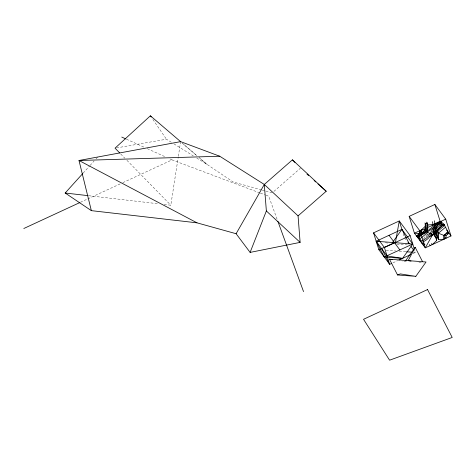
<?xml version="1.0" encoding="UTF-8"?>
<svg xmlns="http://www.w3.org/2000/svg" width="476" height="476" viewBox="0 0 476 476"><rect width="100%" height="100%" fill="white"/><g stroke="black" fill="none" stroke-linecap="round" stroke-linejoin="round"><path stroke-width="0.36" stroke-dasharray="2.38 1.78" d="M164.166 204.442L170.819 205.21L178.244 156.985M178.357 156.253L180.612 141.64M83.127 173.139L89.601 165.963M90.101 165.416L94.087 161.001M96.081 158.794L97.574 157.134M273.908 191.417L300.398 168.242M80.402 202.306L87.138 199.188M87.81 198.879L120.154 183.909M122.85 182.659L172.038 159.888L259.676 192.845M422.426 239.327L425.639 237.839M392.974 262.817L397.591 260.681M412.757 253.66L415.393 252.441L414.739 250.34M406.248 261.253L404.957 261.663L402.143 261.217M116.489 147.917L166.451 139.224L171.437 142.318M426.859 234.121L428.323 234.234M396.8 244.099L408.503 244.985M386.131 250.215L395.645 250.941M399.299 251.215L405.885 251.715M413.198 252.274L415.393 252.441L414.525 251.263M88.822 195.737L158.258 203.758M385.34 242.706L388.862 243.26M418.94 262.365L423.247 263.055M261.58 189.9L233.127 181.981L206.965 164.351L196.368 157.782M262.294 190.097L265.138 190.888M265.852 191.084L272.254 192.869M260.372 193.107L265.239 194.934M265.935 195.196L268.714 196.243L277.103 219.216M126.467 139.206L144.561 147.417M147.239 148.637L166.005 157.151M170.027 158.978L172.038 159.888M173.93 143.865L193.256 155.848M182.314 143.205L196.88 155.7L182.855 143.573M120.72 153.974L124.855 158.199M126.919 160.317L170.819 205.21M404.535 237.756L407.141 241.278M152.85 119.411L166.451 139.224M403.22 233.555L404.314 237.054M428.454 233.853A15.357 9.431 -17.4 0 1 428.031 234.603M427.537 235.346A15.357 9.431 -17.4 0 1 424.854 238.161M428.882 228.058A15.357 9.431 -17.4 0 1 429.12 228.718M425.342 235.703A13.37 8.211 -17.4 0 1 424.782 236.328M427.543 233.811A14.363 8.824 -17.4 0 1 424.175 237.839M206.965 164.351L199.123 157.621L206.965 164.351"/><path stroke-width="0.71" d="M395.33 243.141L399.269 220.953L373.553 232.853L378.819 249.662L389.677 264.341L391.659 263.43M82.628 173.692L65.182 193.012L91.35 210.642L196.981 222.833L236.102 233.722L250.108 252.399L266.364 210.963L264.299 184.462L219.739 156.235L180.612 141.64L150.38 115.805L115.043 148.167L119.69 152.921M422.575 261.74L415.179 247.312L408.182 260.634L411.05 261.098M236.102 233.722L264.299 184.462L292.442 159.835L326.209 191.257L298.065 215.884L300.124 242.385L250.108 252.399M392.527 242.51L401.899 229.355L412.763 244.039L402.535 258.391L384.251 256.998L376.189 241.255L401.899 229.355L409.295 243.783M405.808 260.467L415.179 247.312M415.816 276.348L426.044 261.996L389.469 259.212L397.531 274.955L415.816 276.348L400.328 273.896L397.531 274.955M425.33 226.284L421.361 229.968L421.403 233.71L417.357 237.137L418.91 238.202L418.291 236.227L425.276 230.307L427.067 230.444L427.68 232.419L432.714 234.567L435.957 233.341M436.653 237.542L436.682 240.511L432.22 244.652L431.458 243.617M419.374 230.884A5.534 3.397 -17.4 0 1 416.518 236.007L419.404 233.555L419.374 230.884L420.141 231.919M424.164 243.063L422.355 243.902L419.659 239.214L419.047 237.244L427.067 230.444L426.984 223.03L425.205 223.857L425.276 230.307M419.659 239.214L427.68 232.419L427.603 224.999L426.984 223.03M436.682 240.511L436.064 238.541L435.986 231.122L444.007 224.327L448.071 231.996L444.025 235.43L444.06 239.172L438.461 239.684L437.849 237.714L437.777 231.259L444.757 225.344M445.375 227.314L438.396 233.234L438.461 239.684M444.06 239.172L443.953 235.424L446.018 235.578L448.91 233.133L447.101 233.966M418.559 236.584L417.357 237.137L421.468 233.716L421.361 229.968A7.747 4.76 -17.4 0 1 421.718 230.592M443.953 235.424L448.071 231.996L446.863 232.556M421.474 241.088L423.682 239.963A14.512 8.913 -17.4 0 0 428.21 236.346L434.636 226.064A14.637 8.99 -17.4 0 1 439.152 222.429L441.347 221.292C434.606 223.381 430.762 232.002 435.79 237.655A15.357 9.431 -17.4 0 1 443.733 223.44M422.313 242.225L424.521 241.094A14.512 8.913 -17.4 0 0 429.049 237.476L435.469 227.201A14.637 8.99 -17.4 0 1 439.985 223.565L442.186 222.429C435.707 224.065 432.375 231.901 437.569 236.834A13.37 8.211 -17.4 0 1 444.483 224.458M23.8 228.51L79.724 202.621M409.158 216.372L434.874 204.472L445.732 219.156L450.998 235.959L425.282 247.859L414.423 233.18L409.158 216.372L420.016 231.056L425.282 247.859L440.139 221.275L434.874 204.472M380.8 248.746L378.819 249.662L381.014 249.829M422.337 229.515L414.423 233.18L421.742 233.734M432.226 224.94L440.139 221.275L443.18 225.386M394.473 242.647L381.615 248.597L389.677 264.341L384.412 247.538L373.553 232.853M384.412 247.538L410.128 235.638L414.298 248.942M420.016 231.056L445.732 219.156M416.518 236.007L418.321 235.168M442.228 224.101L440.425 224.94L435.951 224.601L435.189 223.565M441.264 226.07L443.067 225.237M431.429 235.162L432.714 234.567M402.535 258.391L387.047 255.939L376.189 241.255L412.763 244.039L384.251 256.998M429.876 236.566L433.089 235.079M436.064 238.541L437.849 237.714M423.194 245.033L424.997 244.2M398.912 260.069L410.776 254.577M411.645 244.462L412.763 244.039M421.403 233.71L422.682 233.299M180.612 141.64L78.998 160.495L91.35 210.642M427.603 224.999L433.202 224.488L433.963 225.517M219.739 156.235L78.998 160.495L196.981 222.833M435.986 231.122L437.777 231.259L438.396 233.234L444.025 235.43M406.617 251.774L411.734 252.161M65.182 193.012L88.084 195.654M376.189 241.255L378.301 241.594M389.469 259.212L392.283 259.658M121.773 137.076L125.795 138.903M306.984 174.115L308.632 175.585M314.124 180.481L315.772 181.951M317.968 183.915L326.209 191.257M264.299 184.462L298.065 215.884M266.364 210.963L300.124 242.385M292.442 159.835L294.93 162.459M446.655 230.086L450.998 235.959M445.286 237.221L446.048 238.25L446.018 235.578M429.471 244.539L430.239 245.568M418.291 236.227L419.047 237.244M410.128 235.638L399.269 220.953L402.339 230.753M408.009 242.457L408.878 243.629M411.05 246.568L413.656 250.09M389.041 235.305L399.905 249.989M150.38 115.805L151.201 117.007M432.321 221.673C435.564 229.616 422.997 232.228 418.017 235.346A13.37 8.211 -17.4 0 0 424.931 222.97M434.308 220.757C437.515 229.176 424.104 232.966 418.767 236.364A15.357 9.431 -17.4 0 0 426.71 222.149M277.865 221.304L303.527 291.604M421.677 233.139A7.747 4.76 -17.4 0 1 421.29 233.9M419.683 235.691A7.747 4.76 -17.4 0 1 417.351 237.137M421.242 240.529A15.357 9.431 -17.4 0 1 420.231 241.029M420.356 239.577A13.37 8.211 -17.4 0 1 419.481 240.011M427.537 289.569L363.539 319.301L389.588 360.195L452.2 337.466L427.537 289.569"/></g></svg>
